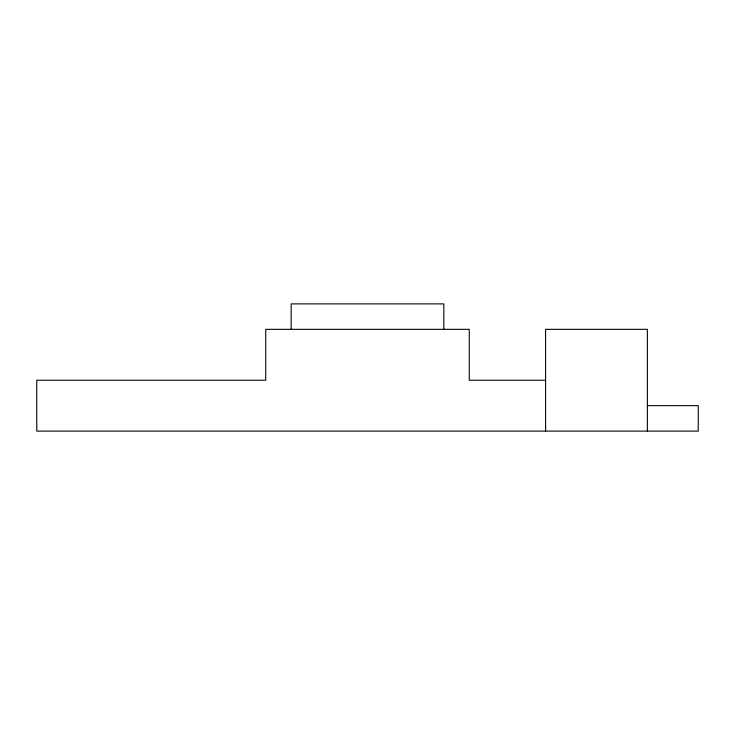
<?xml version="1.0" encoding="UTF-8"?>
<svg xmlns="http://www.w3.org/2000/svg" width="735" height="735" viewBox="0 0 735 735"><rect width="100%" height="100%" fill="white"/><g stroke="black" fill="none" stroke-linecap="round" stroke-linejoin="round"><path stroke-width="1.1" d="M545.6 380.225L469.27 380.225L469.27 329.335L265.73 329.335L265.73 380.225L36.75 380.225L36.75 431.105L698.25 431.105L698.25 405.665L647.37 405.665M647.37 431.105L647.37 329.335L545.6 329.335L545.6 431.105M443.83 329.335L443.83 303.895L291.17 303.895L291.17 329.335"/></g></svg>
